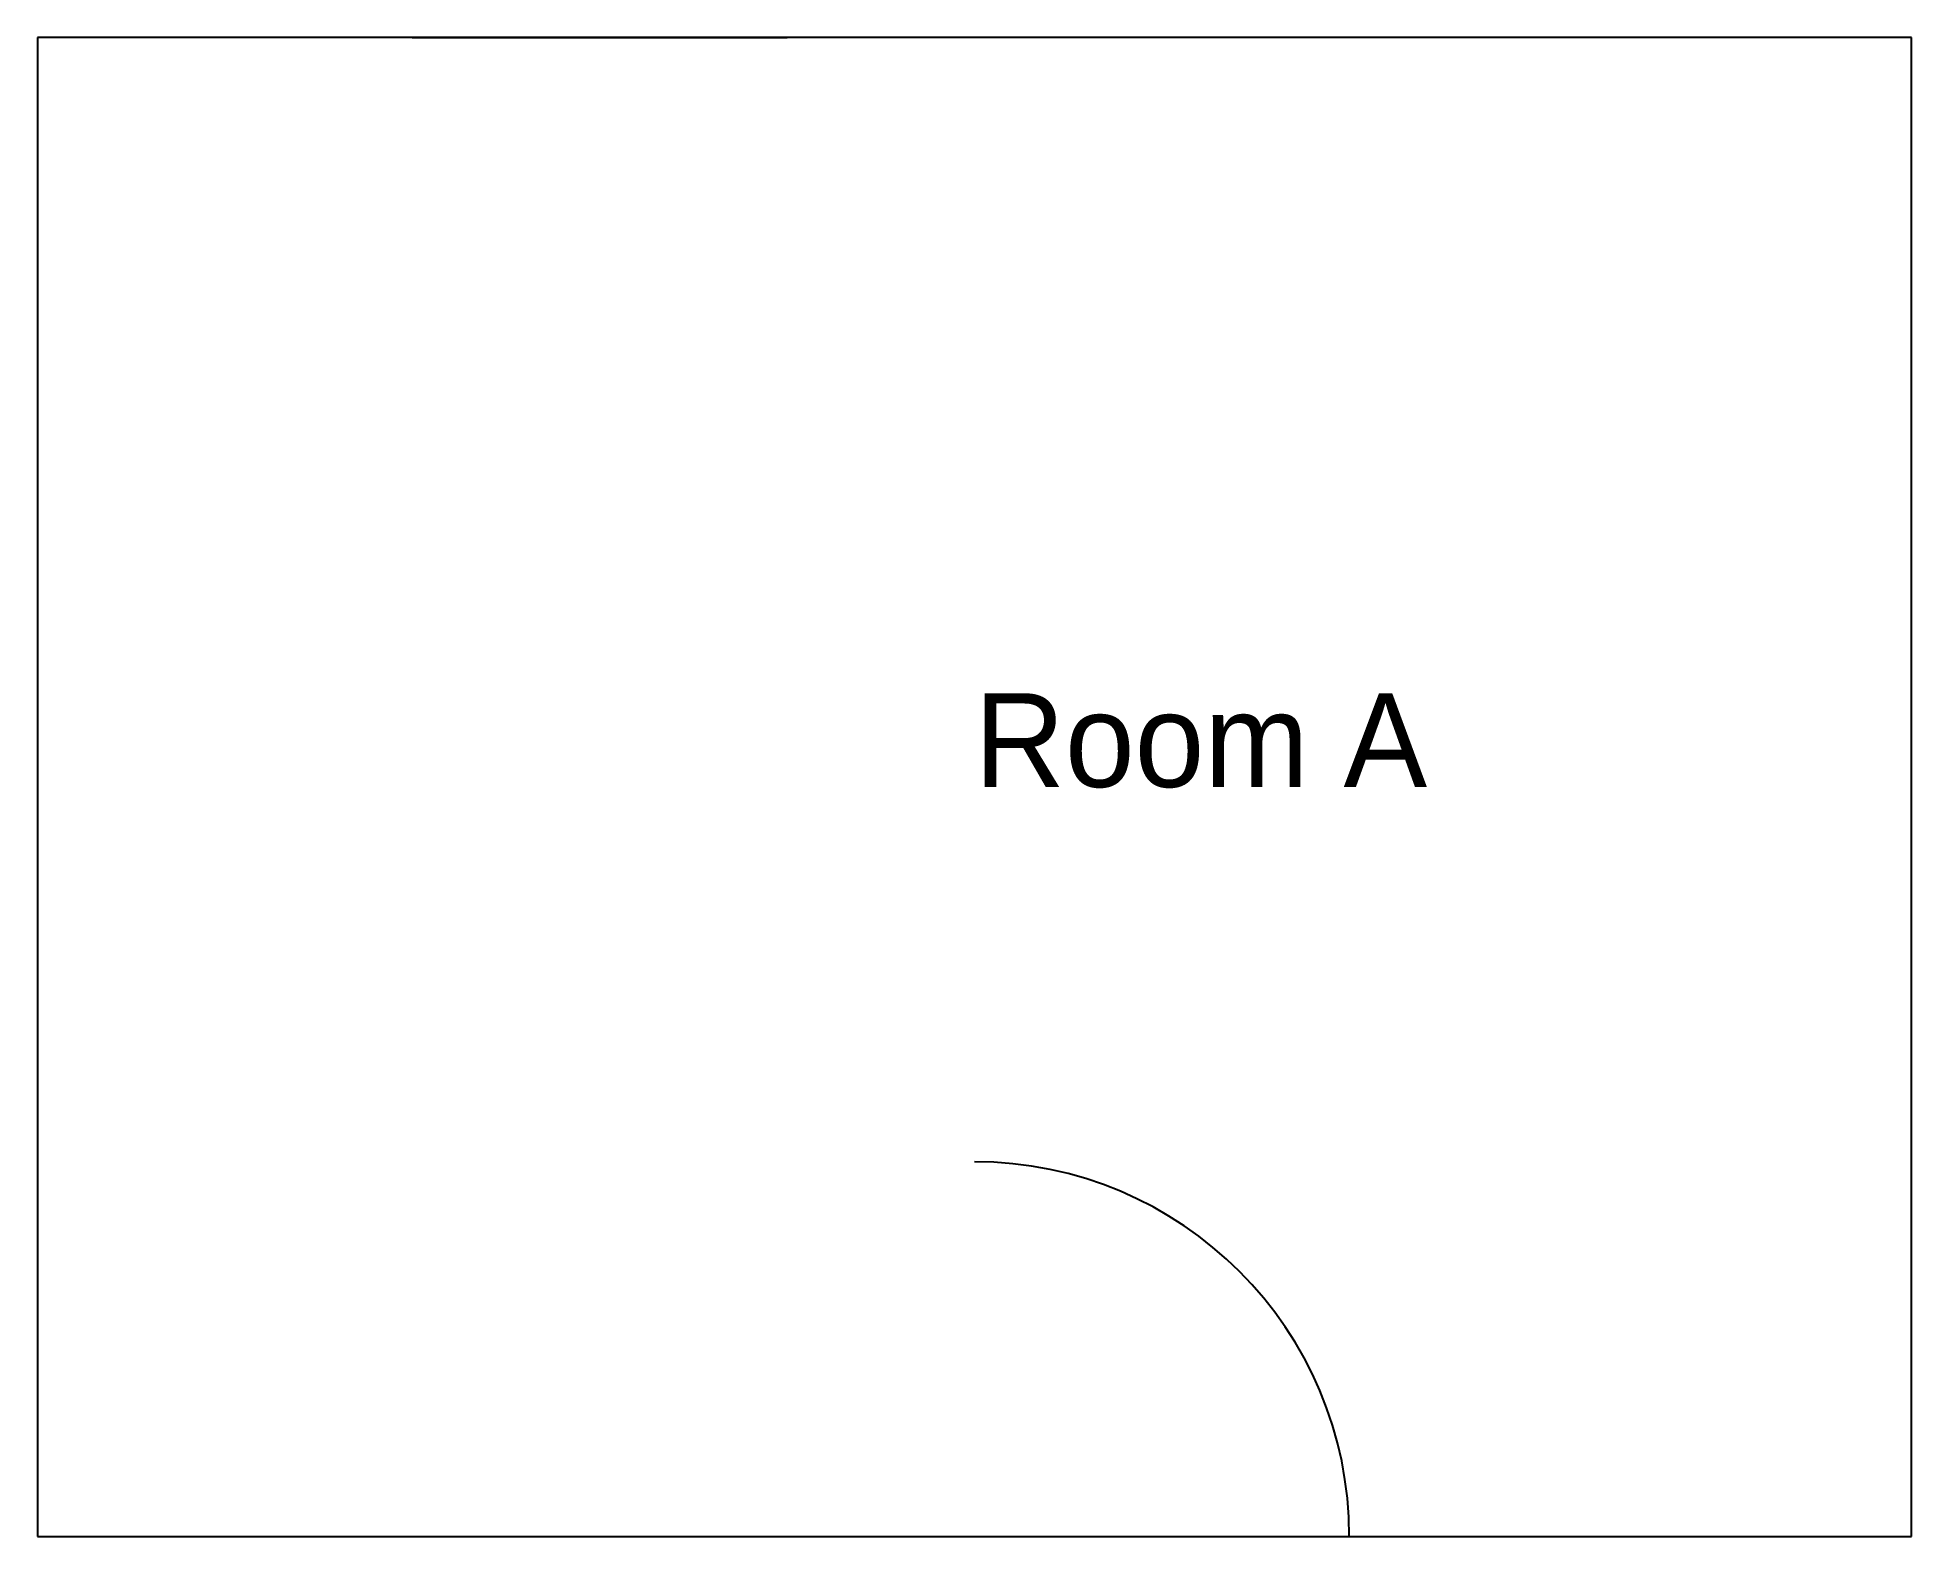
# Model space of a CAD drawing. Header units: metres. Extents: x 0 to 100, y 0 to 80.
import ezdxf

# ---------------------------------------------------------------- set-up
doc = ezdxf.new("R2010")
doc.units = ezdxf.units.M
for name, color, linetype in [('Door', 3, 'Continuous'), ('Wall', 1, 'Continuous'), ('Window', 5, 'Continuous')]:
    doc.layers.add(name, color=color, linetype=linetype)

msp = doc.modelspace()

# ---------------------------------------------------------------- linework, layer by layer
at = {"layer": 'Door'}
msp.add_arc((50, 0), 20, 0, 90, dxfattribs=at)
at = {"layer": 'Wall'}
for p, q in [((100, 80), (0, 80)), ((0, 80), (0, 0)), ((100, 0), (100, 80)), ((0, 0), (100, 0))]:
    msp.add_line(p, q, dxfattribs=at)
at = {"layer": 'Window'}
msp.add_lwpolyline([(20, 80), (40, 80)], dxfattribs=at)

# ---------------------------------------------------------------- texts
at = {"layer": 'Wall'}
msp.add_text('Room A', height=5, dxfattribs=at).set_placement((50, 40))

doc.saveas('drawing.dxf')
